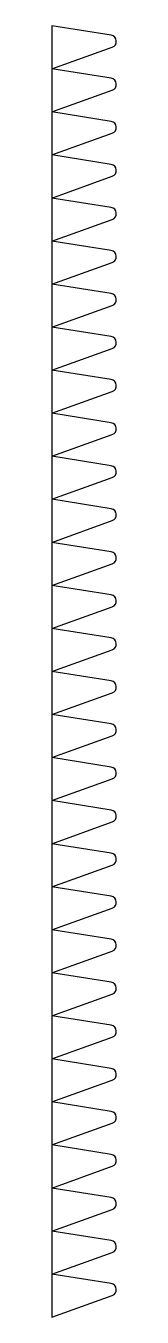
# Model space of a CAD drawing. Header units: millimetres. Extents: x 0 to 0.7, y 0 to 13.8.
import ezdxf

# ---------------------------------------------------------------- set-up
doc = ezdxf.new("R2010")
doc.units = ezdxf.units.MM

msp = doc.modelspace()

# ---------------------------------------------------------------- linework, layer by layer
for points in [[(0, 13.34), (0.647, 13.572, 0.776007), (0.635, 13.699), (0, 13.8)], [(0, 12.88), (0.647, 13.112, 0.776007), (0.635, 13.239), (0, 13.34)], [(0, 12.42), (0.647, 12.652, 0.776007), (0.635, 12.779), (0, 12.88)], [(0, 11.96), (0.647, 12.192, 0.776007), (0.635, 12.319), (0, 12.42)], [(0, 11.5), (0.647, 11.732, 0.776007), (0.635, 11.859), (0, 11.96)], [(0, 11.04), (0.647, 11.272, 0.776007), (0.635, 11.399), (0, 11.5)], [(0, 10.58), (0.647, 10.812, 0.776007), (0.635, 10.939), (0, 11.04)], [(0, 10.12), (0.647, 10.352, 0.776007), (0.635, 10.479), (0, 10.58)], [(0, 9.66), (0.647, 9.892, 0.776007), (0.635, 10.019), (0, 10.12)], [(0, 9.2), (0.647, 9.432, 0.776007), (0.635, 9.559), (0, 9.66)], [(0, 8.74), (0.647, 8.972, 0.776007), (0.635, 9.099), (0, 9.2)], [(0, 8.28), (0.647, 8.512, 0.776007), (0.635, 8.639), (0, 8.74)], [(0, 7.82), (0.647, 8.052, 0.776007), (0.635, 8.179), (0, 8.28)], [(0, 7.36), (0.647, 7.592, 0.776007), (0.635, 7.719), (0, 7.82)], [(0, 6.9), (0.647, 7.132, 0.776007), (0.635, 7.259), (0, 7.36)], [(0, 6.44), (0.647, 6.672, 0.776007), (0.635, 6.799), (0, 6.9)], [(0, 5.98), (0.647, 6.212, 0.776007), (0.635, 6.339), (0, 6.44)], [(0, 5.52), (0.647, 5.752, 0.776007), (0.635, 5.879), (0, 5.98)], [(0, 5.06), (0.647, 5.292, 0.776007), (0.635, 5.419), (0, 5.52)], [(0, 4.6), (0.647, 4.832, 0.776007), (0.635, 4.959), (0, 5.06)], [(0, 4.14), (0.647, 4.372, 0.776007), (0.635, 4.499), (0, 4.6)], [(0, 3.68), (0.647, 3.912, 0.776007), (0.635, 4.039), (0, 4.14)], [(0, 3.22), (0.647, 3.452, 0.776007), (0.635, 3.579), (0, 3.68)], [(0, 2.76), (0.647, 2.992, 0.776007), (0.635, 3.119), (0, 3.22)], [(0, 2.3), (0.647, 2.532, 0.776007), (0.635, 2.659), (0, 2.76)], [(0, 1.84), (0.647, 2.072, 0.776007), (0.635, 2.199), (0, 2.3)], [(0, 1.38), (0.647, 1.612, 0.776007), (0.635, 1.739), (0, 1.84)], [(0, 0.92), (0.647, 1.152, 0.776007), (0.635, 1.279), (0, 1.38)], [(0, 0.46), (0.647, 0.692, 0.776007), (0.635, 0.819), (0, 0.92)], [(0, 0), (0.647, 0.232, 0.776007), (0.635, 0.359), (0, 0.46)]]:
    msp.add_lwpolyline(points, format="xyb", close=True)

doc.saveas('drawing.dxf')
